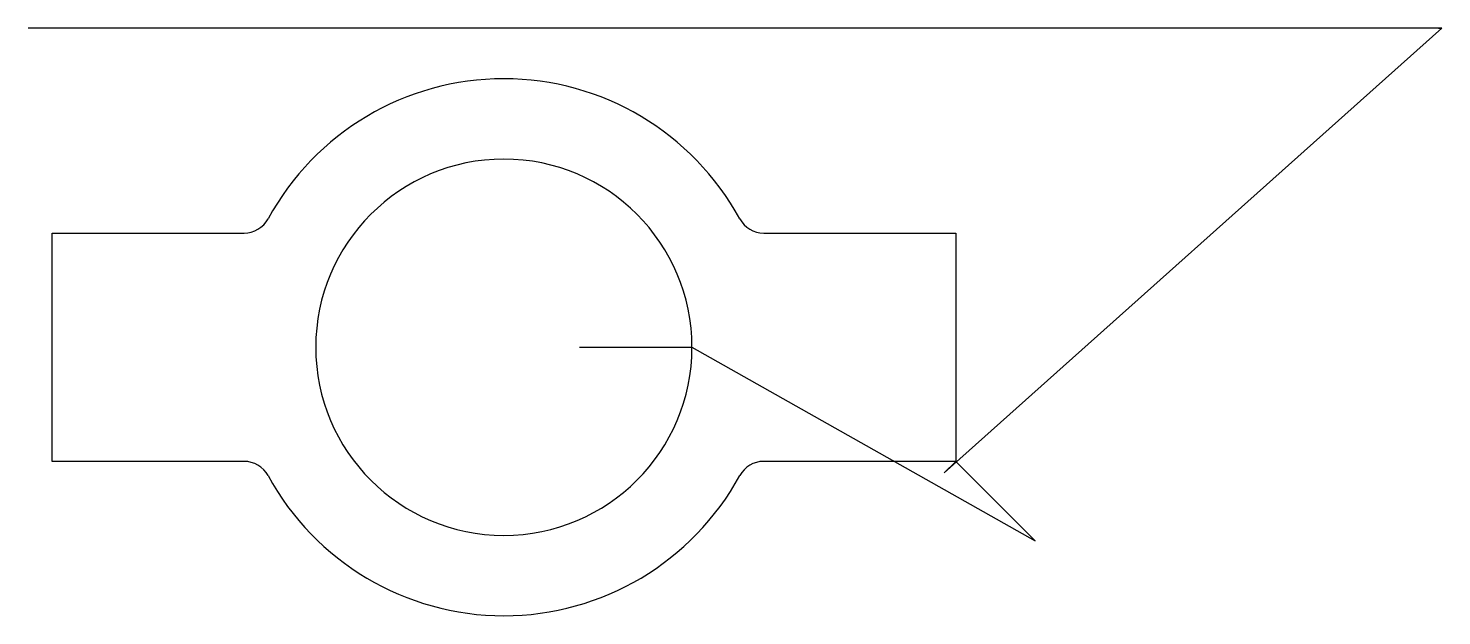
# Model space of a CAD drawing. Header units: metres. Extents: x 230 to 670, y 7 to 190.
import ezdxf

# ---------------------------------------------------------------- set-up
doc = ezdxf.new("R2010")
doc.units = ezdxf.units.M

msp = doc.modelspace()

# ---------------------------------------------------------------- linework, layer by layer
at = {"layer": 'TOOL_0'}
for p, q in [((230.999, 189.757), (229.999, 189.757)), ((668.516, 189.757), (230.999, 189.757)), ((514.848, 51.52), (669.516, 189.757)), ((669.516, 189.757), (668.516, 189.757)), ((668.516, 189.757), (669.516, 189.757)), ((669.516, 189.757), (668.516, 189.757)), ((237.384, 55.056), (237.384, 126.056)), ((237.384, 126.056), (297.088, 126.056)), ((458.68, 126.056), (518.384, 126.056)), ((518.384, 126.056), (518.384, 55.056)), ((401.385, 90.557), (436.385, 90.557)), ((436.385, 90.557), (543.134, 30.308)), ((297.088, 55.056), (237.384, 55.056)), ((518.385, 55.057), (458.681, 55.057)), ((518.384, 55.056), (514.848, 51.52)), ((543.134, 30.308), (518.385, 55.057))]:
    msp.add_line(p, q, dxfattribs=at)
for centre, radius, start, end in [((377.884, 90.556), 83.5, 28.57207, 151.42793), ((377.885, 90.557), 58.5, 0, 180), ((297.088, 134.556), 8.5, 270, 331.42989), ((458.68, 134.556), 8.5, 208.57011, 270), ((377.885, 90.557), 58.5, 180, 0), ((297.088, 46.556), 8.501, 28.57603, 90), ((458.681, 46.557), 8.5, 90, 151.42989), ((377.885, 90.557), 83.5, 208.57174, 331.42793)]:
    msp.add_arc(centre, radius, start, end, dxfattribs=at)

doc.saveas('drawing.dxf')
